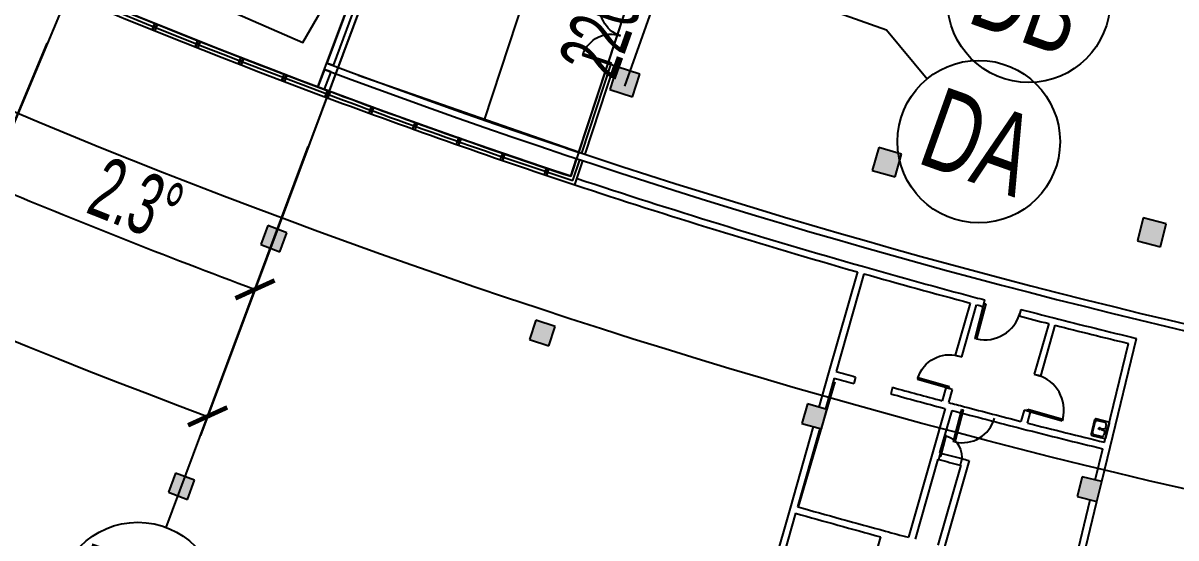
# Model space of a CAD drawing. Extents: x 1962160 to 37842216, y -162679 to 2997677.
# Drawn here: x 37531873 to 37565913, y 2548666 to 2563862 of the extents above; entities that cross this region are included whole.
import ezdxf
from ezdxf.enums import TextEntityAlignment as Align

# ---------------------------------------------------------------- set-up
doc = ezdxf.new("R2010")
doc.units = 0
doc.header["$LTSCALE"] = 1000
doc.layers.get('0').update_dxf_attribs({"color": 8})
doc.layers.get('Defpoints').update_dxf_attribs({"color": 8})
for name, color, linetype in [('#标注', 8, 'Continuous'), ('1-WIN-1', 8, 'Continuous'), ('A-FLOR', 8, 'Continuous'), ('DIM', 8, 'Continuous'), ('PUB_HATCH', 8, 'Continuous'), ('周边建筑', 8, 'Continuous')]:
    doc.layers.add(name, color=color, linetype=linetype)
doc.styles.add('#文字', font='jrs.shx', dxfattribs={"width": 0.7, "bigfont": 'hztxt.shx'})
doc.styles.add('JHZX', font='jrs.shx', dxfattribs={"width": 0.6, "bigfont": 'jhz.shx'})
doc.dimstyles.new('JZBZ-600', dxfattribs={"dimscale": 600, "dimtxt": 3, "dimasz": 1.5, "dimexe": 1, "dimexo": 1, "dimgap": 0.5, "dimtad": 1, "dimdec": 0, "dimdsep": 46, "dimtxsty": 'JHZX', "dimblk1": 'ARCHTICK', "dimblk2": 'ARCHTICK', "dimsah": 1, "dimcen": 0, "dimclrd": 1, "dimclre": 1, "dimclrt": 2, "dimadec": 1, "dimazin": 2, "dimtfac": 1, "dimtdec": 0, "dimtix": 1, "dimtmove": 0, "dimatfit": 3, "dimfxl": 1, "dimtolj": 1, "dimlwd": -1, "dimlwe": -1, "dimarcsym": 1})

# ---------------------------------------------------------------- blocks, each defined once
blk = doc.blocks.new('幕墙分隔')
blk.add_line((-39.99999999976717, -100.0000000000582), (39.99999999976717, 100.0000000000582))
blk.add_lwpolyline([(-40, 100.0000000000582), (39.99999999976717, 100.0000000000582), (40.00000000023283, -99.99999999970896), (-39.99999999976717, -100.0000000000582)], close=True)
blk = doc.blocks.new('$DorLib2D$00000001')
for p, q in [((0.45, 0.9750000000000001), (0.5000000000000002, 0.9750000000000001)), ((0.45, 0), (0.45, 0.9750000000000001)), ((0.5, 0), (0.5, 0.9750000000000001)), ((0.5, 0), (0.45, 0))]:
    blk.add_line(p, q)
blk.add_arc((0.475, 0), 0.975, 91.4692835813538, 180)
blk = doc.blocks.new('$plan$00002762')
for p, q in [((-218.7591346023837, -357.9545454548206), (-218.7591346022673, -143.1818181821145)), ((-156.2565247159218, -81.81818181858398), (-27.77893772721291, -81.81818181835115)), ((-31.25130494334735, -40.90909090940841), (31.25130494311452, -40.90909090940841)), ((-31.25130494323093, -61.36363636399619), (-10.41710164782126, -184.0909090910573)), ((-10.41710164782126, -184.0909090910573), (10.41710164770484, -184.0909090912901)), ((10.41710164770484, -184.0909090912901), (31.25130494311452, -61.36363636376336)), ((27.77893772721291, -81.81818181858398), (156.2565247158054, -81.81818181835115)), ((218.7591346022673, -143.1818181821145), (218.7591346022673, -357.9545454548206)), ((156.2565247158054, -419.318181818584), (-156.2565247159218, -419.3181818183511))]:
    blk.add_line(p, q)
blk.add_lwpolyline([(-218.7591346025001, -2.328306436538696e-10, 0.1965289255805775), (-240.8676482752198, -8.996814004611224, 0.2012572130186003), (-250.0104395456146, -30.68181818211451), (-250.0104395454982, -419.3181818183511, 0.2021909496064408), (-240.8676482753363, -441.0031859960873, 0.1955972094349183), (-218.759134602733, -450.0000000002328), (218.7591346025001, -450.0000000004657, 0.1956785781917385), (240.8676482751034, -441.0031859958544, 0.2021093778336024), (250.0104395453818, -419.3181818183511), (250.0104395453818, -30.68181818258017, 0.2021909496034358), (240.8676482751034, -8.996814004611224, 0.1955972094408), (218.7591346025001, -4.656612873077393e-10)], format="xyb", close=True)
for centre, major_axis, ratio, start_param, end_param in [((-156.2565247160383, -143.1818181821145), (-62.50260988636364, 1.478063467432753e-10), 0.9817771845879976, -1.570796326792575, 2.408517829621815e-12), ((-52.08550823864061, -51.13636363646947), (20.83420329545333, 1.202716659823704e-10), 0.9817771845880399, 3.14159265351535, 9.424777960694936), ((0, -245.4545454550534), (31.25130494318, 1.304740007577503e-10), 0.9817771845880547, 3.141592653554089, 9.424777960733675), ((52.0855082385242, -51.13636363646947), (20.83420329545333, 1.202716659823704e-10), 0.9817771845880399, 3.14159265351535, 9.424777960694936), ((156.2565247158054, -143.1818181821145), (62.50260988636363, 1.478080815391901e-10), 0.9817771845879976, -2.40873987422674e-12, 1.570796326792575), ((-156.2565247160383, -357.9545454548206), (62.50260988636363, 1.478080815391901e-10), 0.9817771845879976, 3.141592653587384, 4.712388980382368), ((156.2565247159218, -357.9545454548206), (-62.50260988636364, 1.478063467432753e-10), 0.9817771845879976, 1.570796326797218, 3.141592653592202)]:
    blk.add_ellipse(centre, major_axis=major_axis, ratio=ratio, start_param=start_param, end_param=end_param)
blk = doc.blocks.new('$DorLib2D$00000002')
at = {"layer": '1-WIN-1'}
for p, q in [((-0.5000000000002274, 1.70530256582424e-13), (-0.5, 0.4875000000000114)), ((-0.4750000000001364, 0.4875000000002387), (-0.5, 0.4875000000000114)), ((-0.4750000000001364, 1.70530256582424e-13), (-0.4750000000001364, 0.4875000000002387)), ((0.4749999999999091, 5.684341886080801e-14), (0.4749999999999091, 0.4875000000001251)), ((0.4749999999999091, 0.4875000000001251), (0.4999999999997726, 0.4875000000001251)), ((0.5, -5.684341886080801e-14), (0.4999999999997726, 0.4875000000001251)), ((-0.5000000000002274, 1.70530256582424e-13), (-0.4750000000001364, 1.70530256582424e-13)), ((0.5, -5.684341886080801e-14), (0.4749999999999091, 5.684341886080801e-14))]:
    blk.add_line(p, q, dxfattribs=at)
for centre, start, end in [((-0.4875000000001819, 5.684341886080801e-14), 0, 88.53071642340379), ((0.4874999999999545, 5.684341886080801e-14), 91.46928357659621, 180)]:
    blk.add_arc(centre, 0.4875, start, end, dxfattribs=at)
blk = doc.blocks.new('15')
at = {"layer": 'PUB_HATCH'}
for points in [[(34451556.82452227, 3970421.318616117), (34451773.13641833, 3971087.058177524), (34451107.39685693, 3971303.370073586), (34450891.08496086, 3970637.63051218)], [(34459309.23262645, 3968054.450603919), (34459502.17877553, 3968727.333791076), (34458829.29558837, 3968920.279940148), (34458636.3494393, 3968247.396752991)], [(34467149.06532586, 3965995.366388168), (34467318.41065279, 3966674.573396562), (34466639.20364439, 3966843.918723482), (34466469.85831747, 3966164.711715088)], [(34441144.75244691, 3965846.880622609), (34441354.46066841, 3966409.039374062), (34440792.30191696, 3966618.747595562), (34440582.59369546, 3966056.588844109)], [(34449087.81842255, 3963073.688991064), (34449275.17334464, 3963643.687353489), (34448705.17498222, 3963831.042275582), (34448517.82006013, 3963261.043913158)], [(34457134.15747318, 3960616.19161695), (34457298.86866065, 3961193.140682919), (34456721.91959468, 3961357.851870389), (34456557.20840722, 3960780.90280442)], [(34438418.54556741, 3958538.816853719), (34438628.25378891, 3959100.975605173), (34438066.09503746, 3959310.683826672), (34437856.38681596, 3958748.52507522)], [(34465271.23270332, 3958478.220179535), (34465413.04024051, 3959061.221570954), (34464830.03884909, 3959203.029108142), (34464688.2313119, 3958620.027716723)]]:
    blk.add_hatch(color=256, dxfattribs=at).paths.add_polyline_path(points)
at = {"layer": '周边建筑'}
for p, q in [((34442265.94280795, 3970712.149929672), (34447767.52590301, 3985460.08428155)), ((34450136.68091032, 3978754.352534144), (34447172.4578097, 3969736.164346348)), ((34444520.25749264, 3976755.225968652), (34442527.9941958, 3971414.623490084)), ((34444707.64374312, 3976685.323228152), (34442715.38044628, 3971344.720749584)), ((34442458.17561673, 3971227.462848737), (34442265.94280795, 3970712.149929672)), ((34442645.56186721, 3971157.560108237), (34442458.17561673, 3971227.462848737)), ((34442715.38044628, 3971344.720749584), (34442527.9941958, 3971414.623490084)), ((34450824.11573533, 3971398.458184386), (34449965.19284359, 3968785.31874915)), ((34450060.19256864, 3968754.092922665), (34450919.11545625, 3971367.232342736)), ((34450155.1922937, 3968722.867096181), (34451014.11518399, 3971336.006531892)), ((34451014.11518399, 3971336.006531892), (34450824.11573533, 3971398.458184386)), ((34451107.39685693, 3971303.370073586), (34450891.08496086, 3970637.63051218)), ((34451773.13641833, 3971087.058177524), (34451107.39685693, 3971303.370073586)), ((34442645.56186721, 3971157.560108237), (34442453.24510116, 3970642.022127339)), ((34451556.82452227, 3970421.318616117), (34451773.13641833, 3971087.058177524)), ((34450891.08496086, 3970637.63051218), (34451556.82452227, 3970421.318616117)), ((34458829.29558837, 3968920.279940148), (34458636.3494393, 3968247.396752991)), ((34459502.17877553, 3968727.333791076), (34458829.29558837, 3968920.279940148)), ((34449731.31604223, 3968073.784921954), (34449902.7487132, 3968595.342185304)), ((34449794.99982378, 3967947.285203393), (34449997.74843825, 3968564.116358819)), ((34449858.69867919, 3967820.831344708), (34450092.7481633, 3968532.890532335)), ((34449902.7487132, 3968595.342185304), (34450092.7481633, 3968532.890532335)), ((34449965.19284359, 3968785.31874915), (34450155.1922937, 3968722.867096181)), ((34459309.23262645, 3968054.450603919), (34459502.17877553, 3968727.333791076)), ((34458636.3494393, 3968247.396752991), (34459309.23262645, 3968054.450603919)), ((34466639.20364439, 3966843.918723482), (34466469.85831747, 3966164.711715088)), ((34467318.41065279, 3966674.573396562), (34466639.20364439, 3966843.918723482)), ((34440792.30191696, 3966618.747595562), (34440582.59369546, 3966056.588844109)), ((34441354.46066841, 3966409.039374062), (34440792.30191696, 3966618.747595562)), ((34441144.75244691, 3965846.880622609), (34441354.46066841, 3966409.039374062)), ((34467149.06532586, 3965995.366388168), (34467318.41065279, 3966674.573396562)), ((34466469.85831747, 3966164.711715088), (34467149.06532586, 3965995.366388168)), ((34440582.59369546, 3966056.588844109), (34441144.75244691, 3965846.880622609)), ((34458197.71601561, 3965252.343835266), (34457346.72900961, 3962271.483441443)), ((34458390.07204936, 3965197.579092769), (34457566.52312233, 3962312.82954707)), ((34461909.67986275, 3964230.592695978), (34461960.46340756, 3964424.0385814)), ((34461523.24480461, 3964333.528136027), (34461084.37755417, 3962796.252018694)), ((34461276.69405965, 3962741.348794263), (34461716.51010475, 3964281.948396493)), ((34463024.41206673, 3964144.730059023), (34462973.62852191, 3963951.284173607)), ((34448705.17498222, 3963831.042275582), (34448517.82006013, 3963261.043913158)), ((34449275.17334464, 3963643.687353489), (34448705.17498222, 3963831.042275582)), ((34463845.90912482, 3963726.763617592), (34463419.62716543, 3962233.571594262)), ((34449087.81842255, 3963073.688991064), (34449275.17334464, 3963643.687353489)), ((34463611.94366455, 3962178.668371645), (34464039.80737393, 3963677.400988935)), ((34448517.82006013, 3963261.043913158), (34449087.81842255, 3963073.688991064)), ((34465488.60841795, 3960226.394617274), (34466197.64618128, 3963141.401892526)), ((34465659.32414959, 3960082.026473496), (34466439.29413659, 3963288.651429432)), ((34461084.37755417, 3962796.252018694), (34461276.69405965, 3962741.348794263)), ((34456458.9337709, 3958313.260131198), (34457539.27964132, 3962008.699634704)), ((34457346.72900961, 3962271.483441444), (34457058.47245906, 3961261.770563193)), ((34457511.61986112, 3962120.512912756), (34457250.78881221, 3961206.866834654)), ((34458143.12764017, 3962149.838860181), (34458088.99760419, 3961957.303307091)), ((34463419.62716543, 3962233.571594262), (34463611.94366455, 3962178.668371645)), ((34459235.22488052, 3961845.961175069), (34459182.12829354, 3961653.138063249)), ((34460809.86144537, 3961834.669538114), (34460699.58188543, 3961448.379295519)), ((34461002.17795086, 3961779.766313683), (34460809.86144537, 3961834.669538114)), ((34460892.83371391, 3961396.752367117), (34461002.17795086, 3961779.766313683)), ((34456721.91959468, 3961357.851870389), (34456557.20840722, 3960780.90280442)), ((34457298.86866065, 3961193.140682919), (34456721.91959468, 3961357.851870389)), ((34457134.15747318, 3960616.19161695), (34457298.86866065, 3961193.140682919)), ((34460789.60447939, 3961217.296871474), (34460405.70212462, 3959872.553277989)), ((34460982.89437024, 3961165.803268979), (34460625.96466899, 3959915.540218732)), ((34463117.65944521, 3961175.830863746), (34463022.03507414, 3960840.875219945)), ((34463309.97594434, 3961120.927641128), (34463117.65944521, 3961175.830863746)), ((34463215.91085292, 3960791.433881613), (34463309.97594434, 3961120.927641128)), ((34456893.76278513, 3960684.821060654), (34456207.48686845, 3958280.915132419)), ((34457086.07914031, 3960629.917331538), (34456427.28046677, 3958322.259436201)), ((34456557.20840722, 3960780.90280442), (34457134.15747318, 3960616.19161695)), ((34465216.80526508, 3959108.953183028), (34465441.33923381, 3960032.060799245)), ((34465411.13906933, 3959061.68400224), (34465659.32414959, 3960082.026473496)), ((34460405.70212462, 3959872.553277989), (34459705.10735317, 3957418.490887404)), ((34460571.05247092, 3959723.192280128), (34459898.37939683, 3957366.934769259)), ((34460603.87239617, 3959714.463765385), (34460654.96564341, 3959907.82760186)), ((34461496.38118002, 3959685.962745503), (34460768.73449322, 3957137.142171194)), ((34461283.39738007, 3959741.774741731), (34461232.30413283, 3959548.410905254)), ((34438066.09503746, 3959310.683826672), (34437856.38681596, 3958748.52507522)), ((34438628.25378891, 3959100.975605173), (34438066.09503746, 3959310.683826672)), ((34461247.94919126, 3959544.303110027), (34460575.23302413, 3957187.894651688)), ((34438418.54556741, 3958538.816853719), (34438628.25378891, 3959100.975605173)), ((34464830.03884909, 3959203.029108142), (34464688.2313119, 3958620.027716723)), ((34465413.04024051, 3959061.221570954), (34464830.03884909, 3959203.029108142)), ((34465271.23270332, 3958478.220179535), (34465413.04024051, 3959061.221570954)), ((34437856.38681596, 3958748.52507522), (34438418.54556741, 3958538.816853719)), ((34464688.2313119, 3958620.027716723), (34465271.23270332, 3958478.220179535)), ((34456207.48686845, 3958280.915132419), (34455466.28196935, 3955684.602483884)), ((34464507.77284893, 3956193.967901147), (34465074.99772524, 3958525.951791525)), ((34464678.48828287, 3956049.598533471), (34465269.33151992, 3958478.682613062)), ((34456372.37720703, 3958129.942807012), (34455631.1278258, 3955533.474345303)), ((34458877.62089753, 3957434.167583897), (34458672.10162552, 3956714.269096836))]:
    blk.add_line(p, q, dxfattribs=at)
for points in [[(34359992.11660529, 4017302.949126642), (34327804.89124851, 3985497.455937146, 0.4129759503049449), (34327775.24891686, 3981828.400454395, 0.1494418678029234), (34462605.55885959, 3908362.281586812, 0.4147260606000924), (34465679.79346514, 3910394.302898092), (34474630.62973479, 3954750.458055043, 0.4131228733560754), (34472605.79338679, 3957811.450065851, -0.1495092029449499), (34363678.34311313, 4017271.518329401, 0.4157145913370236), (34359992.11660673, 4017302.949128066)], [(34364787.7585504, 4016145.646122517, 0.4135317777718963), (34361115.12866861, 4016163.278603445), (34330350.8070454, 3985763.813877287, 0.4147813061863365), (34330332.41864164, 3982083.343291028, 0.1704916733923174), (34485713.0302125, 3906701.947371353, 0.4125640170375961), (34488589.92230238, 3908973.433014254), (34498066.25026848, 3987461.103279992, 1.469013519981978), (34452166.30266599, 3975481.853364326), (34449731.31604223, 3968073.784921957, -0.06531639655491227), (34400997.70607769, 3991683.325158094, 0.08934789544916616), (34393138.5508233, 3995037.334856166), (34392607.83259175, 3995158.882407849, -0.1125361045485018), (34383038.20091584, 3999772.941151016, -0.0289167358602449), (34364787.7585504, 4016145.646122518)]]:
    blk.add_lwpolyline(points, format="xyb", close=True, dxfattribs=at)
blk.add_lwpolyline([(34442527.99419579, 3971414.623490085), (34447767.52590301, 3985460.08428155, 0.1081840140817776), (34452166.30266599, 3975481.853364326), (34449965.51088676, 3968786.286346073), (34443453.90061624, 3971050.929654668)], format="xyb", dxfattribs=at)
blk.add_lwpolyline([(34413385.49577685, 3984430.492244886), (34441825.20092834, 3972023.786279699), (34444452.14985121, 3976567.325064167)], dxfattribs=at)
for centre, radius, start, end in [((34515345.04317003, 4165611.784588606), 208150.0000000004, 236.6775110388511, 249.542426144218), ((34515345.04316859, 4165611.784587234), 208349.9999980119, 238.7261104509191, 249.4736436284016), ((34515345.04316859, 4165611.784587252), 208249.9999980269, 238.726229298593, 249.4736436284035), ((34515345.0431686, 4165611.784587278), 208149.9999980471, 238.726348260463, 249.4736436284035), ((34515345.04317003, 4165611.784588606), 260600.0000000004, 224.7692605375544, 263.4709545462032), ((34515345.04317003, 4165611.784588606), 207600.0000000004, 249.4458292981427, 264.2748716586792), ((34515345.04317003, 4165611.784588606), 207400.0000000004, 249.4457358401845, 264.2759897005522), ((34515345.04316762, 4165611.784584437), 208249.9999950505, 249.4736436283814, 251.6533050782542), ((34515345.04316761, 4165611.784584397), 208149.9999950156, 249.4736436283799, 251.6257060695928), ((34515345.04316761, 4165611.784584431), 208349.9999950435, 249.4736436283848, 251.6808775589264), ((34515345.0431719, 4165611.784594112), 207400.0000058152, 250.8100501993248, 251.6388719485468), ((34515345.04317258, 4165611.784599978), 208350.0000113645, 251.6808775589707, 254.0805770720221), ((34515345.04317258, 4165611.784600101), 208150.0000114797, 251.6807586583887, 254.1080966500625), ((34515345.04318101, 4165611.784632178), 208150.0000446346, 254.1080966502472, 255.0573437841638), ((34515345.04318096, 4165611.784632474), 208350.0000449078, 254.1355766369862, 255.0293645564018), ((34515345.04319474, 4165611.78468925), 208150.0001033164, 255.0573437845626, 255.1391935076824), ((34515345.04319556, 4165611.784689175), 208350.0001034584, 255.0843723190377, 255.1393388346615), ((34515345.04319523, 4165611.784689253), 208150.0001034474, 255.441982029161, 255.7178117667143), ((34515345.0431955, 4165611.784689276), 208350.0001035331, 255.4418367018893, 255.6895307863865), ((34515345.04311911, 4165611.784388448), 208149.9997931631, 255.7178117665939, 256.4110678156037), ((34515345.04311911, 4165611.784388332), 208349.9997930466, 255.7445531569824, 256.3559894882601), ((34515345.04243653, 4165611.782000517), 211549.9973096983, 254.1345365947756, 254.297040002301), ((34515345.04243666, 4165611.782000544), 211349.9973097641, 254.1346006746455, 254.29704000227), ((34515345.04312725, 4165611.78443435), 211549.9998396357, 254.6043491650326, 255.0418909554812), ((34515345.04312729, 4165611.784434994), 211349.9998402669, 254.6043491650655, 255.015700496885), ((34515345.02421277, 4165611.713537782), 211349.9264633425, 255.069927228146, 255.1999320564207), ((34515345.02421286, 4165611.71352849), 211549.9264543839, 255.0423521279277, 255.0554348412902), ((34515345.0432068, 4165611.784734597), 211550.0001502456, 255.1096109593997, 255.692778033175), ((34515345.04320685, 4165611.784734088), 211350.0001497601, 255.1999320317396, 255.6664912491535), ((34515345.0432149, 4165611.784773836), 211550.0001902674, 255.6927780336758, 256.3555816564561), ((34515345.04321488, 4165611.784773688), 211350.0001901197, 255.7207319726711, 256.3556067840939), ((34515345.04345581, 4165611.785619951), 213050.0010698506, 255.1022682801693, 255.1114013909813), ((34515345.04344171, 4165611.78561986), 213050.0010661377, 255.1114013945927, 255.2862067030256), ((34515345.04343528, 4165611.785623488), 212850.0010679946, 255.103241328727, 255.1113192704454), ((34515345.04344159, 4165611.785621162), 212850.0010673658, 255.1113192686904, 255.2862888291684), ((34515345.04344084, 4165611.785620742), 212850.0010667701, 255.2862888293814, 255.3455564117771), ((34515345.04343232, 4165611.785618894), 213050.0010628217, 255.2862067053541, 255.2905567597224), ((34515345.04318, 4165611.784629388), 215500.0000416463, 254.1332953895995, 254.8508077283675), ((34515345.04317998, 4165611.784629663), 215700.0000419036, 254.1332337528794, 254.8238863964715), ((34515345.04314661, 4165611.784505964), 215499.9999137844, 254.8508077283597, 255.0373123157647)]:
    blk.add_arc(centre, radius, start, end, dxfattribs=at)
for p in [(34437448.79898223, 3972479.090184054), (34438721.38115678, 3971970.681179479), (34439997.28132676, 3971470.657316891), (34441276.44424251, 3970979.04024857), (34443844.33661198, 3970021.11129983), (34445132.95487212, 3969554.840899164), (34446424.61349048, 3969097.060252425), (34447719.25653502, 3968647.789182655), (34449016.82794446, 3968207.047144411)]:
    blk.add_point(p, dxfattribs=at)
at = {"layer": '周边建筑', "zscale": 200}
for name, p, xscale, yscale, rotation in [('$DorLib2D$00000002', (34451200.14789619, 3972222.22987477), -1800, 1800, 71.8046231605687), ('$DorLib2D$00000001', (34462467.0459647, 3964187.66137734), -1100, -1100, 345.2905877683663), ('$DorLib2D$00000001', (34461043.27775219, 3962288.009170375), 1000, -1000, 254.0668201905688), ('$DorLib2D$00000001', (34463364.80155635, 3961677.249621348), 1100, 1100, 254.0668201905873), ('$DorLib2D$00000001', (34461757.76725908, 3961065.319548713), -1000, -1000, 345.319522238804), ('$DorLib2D$00000001', (34460943.63488811, 3959728.119253506), -650, 650, 345.1988040488524)]:
    blk.add_blockref(name, p, dxfattribs=dict(at, xscale=xscale, yscale=yscale, rotation=rotation))
at = {"layer": '周边建筑'}
for name, p, rotation in [('幕墙分隔', (34437448.7989788, 3972479.090181014), 158.0342904135721), ('幕墙分隔', (34438721.38115334, 3971970.681176439), 158.4110511762144), ('幕墙分隔', (34439997.28132332, 3971470.657313851), 158.7881180738063), ('幕墙分隔', (34441276.44423907, 3970979.040245529), 159.1653923373833), ('幕墙分隔', (34442558.81451864, 3970495.851256369), 159.5424256601528), ('$plan$00002762', (34465586.47413674, 3960569.201468606), 256.3290388612265)]:
    blk.add_blockref(name, p, dxfattribs=dict(at, rotation=rotation))
for p, xscale, rotation in [((34443844.33661258, 3970021.11129528), -1, 159.9194599051656), ((34445132.95487273, 3969554.840894614), -0.9999999999999996, 160.2967341687425), ((34446424.61349108, 3969097.060247875), -0.9999999999999993, 160.6738010663343), ((34447719.25653563, 3968647.789178105), -1, 161.0505618289767), ((34449016.82794508, 3968207.04713986), -0.9999999999999997, 161.42759360313)]:
    blk.add_blockref('幕墙分隔', p, dxfattribs=dict(at, xscale=xscale, rotation=rotation))
blk = doc.blocks.new('A$C06ac024f')
at = {"layer": '周边建筑'}
blk.add_blockref('15', (-34515346.51224016, -4165614.464939157), dxfattribs=at)
blk = doc.blocks.new('_ARCHTICK')
at = {"const_width": 0.15}
blk.add_lwpolyline([(-0.5, -0.5), (0.5, 0.5)], dxfattribs=at)
blk = doc.blocks.new('*D30')
at = {"layer": '#标注', "color": 1, "transparency": 16777216}
for p, q in [((36695076.12918851, 2735103.084728535), (36689796.89526293, 2723772.426113296)), ((36702388.13623953, 2731870.346743951), (36697560.26714521, 2720340.133584423))]:
    blk.add_line(p, q, dxfattribs=at)
blk.add_arc((36780598.51155943, 2918657.163268335), 214399.986739642, 245.0180247023293, 247.2802254119687, dxfattribs=at)
at = {"layer": 'Defpoints', "color": 0, "transparency": 16777216}
for p in [(36780598.51155943, 2918657.163268335), (36695329.52906357, 2735646.949144835), (36702619.8708894, 2732423.789651621), (36692615.77370027, 2723141.455068802)]:
    blk.add_point(p, dxfattribs=at)
at = {"layer": '#标注', "color": 1, "transparency": 16777216, "xscale": 900, "yscale": 900, "zscale": 900}
for p, rotation in [((36690050.29513799, 2724316.290529601), 155.0180247023293), ((36697792.00179508, 2720893.576492095), 337.2802254119688)]:
    blk.add_blockref('_ARCHTICK', p, dxfattribs=dict(at, rotation=rotation))
at = {"layer": '#标注', "color": 2, "transparency": 16777216, "insert": (36694389.48467901, 2723664.245371006), "char_height": 1800, "attachment_point": 5, "rotation": 336.14912505715006, "style": 'JHZX'}
blk.add_mtext('\\A1;2.3°', dxfattribs=at)
blk = doc.blocks.new('*D31')
at = {"layer": '#标注', "color": 1, "transparency": 16777216}
for p, q in [((36702388.13623953, 2731870.346743947), (36697560.26714519, 2720340.133584371)), ((36709822.0492541, 2728928.752062902), (36705453.07015672, 2717216.956421582))]:
    blk.add_line(p, q, dxfattribs=at)
blk.add_arc((36780598.51155938, 2918657.163268372), 214399.9867397134, 247.280225411985, 249.5424261213535, dxfattribs=at)
at = {"layer": 'Defpoints', "color": 0, "transparency": 16777216}
for p in [(36780598.51155938, 2918657.163268372), (36702619.87088939, 2732423.789651617), (36710031.75747561, 2729490.910814356), (36700401.85476257, 2719820.922727058)]:
    blk.add_point(p, dxfattribs=at)
at = {"layer": '#标注', "color": 1, "transparency": 16777216, "xscale": 900, "yscale": 900, "zscale": 900}
for p, rotation in [((36697792.00179505, 2720893.576492041), 157.280225411985), ((36705662.77837823, 2717779.115173034), 339.5424261213535)]:
    blk.add_blockref('_ARCHTICK', p, dxfattribs=dict(at, rotation=rotation))
at = {"layer": '#标注', "color": 2, "transparency": 16777216, "insert": (36702153.54751676, 2720413.31856654), "char_height": 1800, "attachment_point": 5, "rotation": 338.4113257666692, "style": 'JHZX'}
blk.add_mtext('\\A1;2.3°', dxfattribs=at)
blk = doc.blocks.new('*D33')
at = {"layer": '#标注', "color": 1, "transparency": 16777216}
for p, q in [((36620746.45035105, 2794342.844410595), (36607722.49268997, 2784214.326747263)), ((36709821.57140478, 2728927.471106052), (36704055.01534672, 2713469.231411852))]:
    blk.add_line(p, q, dxfattribs=at)
blk.add_arc((36780598.51155947, 2918657.163268259), 218399.9867396859, 217.8716196904767, 249.5424261213203, dxfattribs=at)
at = {"layer": 'Defpoints', "color": 0, "transparency": 16777216}
for p in [(36780598.51155947, 2918657.163268259), (36621220.08330814, 2794711.18097131), (36635678.44877037, 2755265.824424677), (36710031.27962628, 2729489.629857505)]:
    blk.add_point(p, dxfattribs=at)
at = {"layer": '#标注', "color": 1, "transparency": 16777216, "xscale": 900, "yscale": 900, "zscale": 900}
for p, rotation in [((36608196.12564705, 2784582.66330798), 127.8716196904767), ((36704264.72356822, 2714031.390163306), 339.5424261213204)]:
    blk.add_blockref('_ARCHTICK', p, dxfattribs=dict(at, rotation=rotation))
at = {"layer": '#标注', "color": 2, "transparency": 16777216, "insert": (36652034.71402183, 2743593.791307066), "char_height": 1800, "attachment_point": 5, "rotation": 323.70702290589804, "style": 'JHZX'}
blk.add_mtext('\\A1;31.7°', dxfattribs=at)
blk = doc.blocks.new('*D113')
at = {"layer": '#标注', "color": 1, "transparency": 16777216}
for p, q in [((36714503.12882609, 2731271.346417794), (36719273.28364526, 2729572.587235864)), ((36718708.05604349, 2729773.877469579), (36717969.99185321, 2727701.376263058)), ((36713765.06463581, 2729198.845211271), (36718535.21945498, 2727500.086029343)), ((36717969.99185321, 2727701.376263058), (36716573.03763124, 2723778.696706716))]:
    blk.add_line(p, q, dxfattribs=at)
at = {"layer": 'Defpoints', "color": 0, "transparency": 16777216}
for p in [(36713937.90122432, 2731472.636651509), (36718708.05604349, 2729773.877469579), (36713199.83703404, 2729400.135444984)]:
    blk.add_point(p, dxfattribs=at)
at = {"layer": '#标注', "color": 1, "transparency": 16777216, "xscale": 900, "yscale": 900, "zscale": 900}
for p, rotation in [((36718708.05604349, 2729773.877469579), 70.39804444153731), ((36717969.99185321, 2727701.376263058), 250.3980444415373)]:
    blk.add_blockref('_ARCHTICK', p, dxfattribs=dict(at, rotation=rotation))
at = {"layer": '#标注', "color": 2, "transparency": 16777216, "insert": (36715990.09186338, 2725718.696250975), "char_height": 1800, "attachment_point": 5, "rotation": 70.39804444153731, "style": 'JHZX'}
blk.add_mtext('\\A1;2200', dxfattribs=at)
blk = doc.blocks.new('*U247')
blk.add_line((-8.960830237663566e-17, -20), (0, 0))
blk.add_circle((0, -24), 4)
at = {"style": 'JHZX', "width": 0.75}
blk.add_attdef('AXES', text='', height=4, dxfattribs=at).set_placement((0, -24), align=Align.MIDDLE_CENTER)
blk = doc.blocks.new('*U246')
blk.add_line((20, 4.898587196589413e-16), (0, 0))
blk.add_circle((24, 0), 4)
at = {"style": 'JHZX', "width": 0.75}
blk.add_attdef('AXES', text='', height=4, dxfattribs=at).set_placement((23.99999999999997, 0), align=Align.MIDDLE_CENTER)
blk = doc.blocks.new('*U250')
blk.add_line((20, 4.898587196589413e-16), (19.99999999999397, -1.636024649087631e-12))
blk.add_circle((24, 0), 4)
at = {"style": 'JHZX', "width": 0.75}
blk.add_attdef('AXES', text='', height=4, dxfattribs=at).set_placement((23.99999999999997, 0), align=Align.MIDDLE_CENTER)
blk = doc.blocks.new('ZW-5001')
at = {"layer": '#标注'}
blk.add_lwpolyline([(36718535.21945498, 2727500.086029344), (36724310.01343044, 2725443.552297972), (36725506.56769144, 2723991.042874896)], dxfattribs=at)
ref = blk.add_blockref('*U246', (36714943.22687794, 2731114.651100524), dxfattribs=dict(at, xscale=600, yscale=600, rotation=340.3978626698391))
ref.add_attrib('AXES', 'DB', dxfattribs={"layer": '0', "height": 2400, "rotation": 340.3978626469882, "style": '#文字', "width": 0.7}).set_placement((36728508.67399423, 2726283.642454802), align=Align.MIDDLE_CENTER)
ref = blk.add_blockref('*U247', (36699530.04699931, 2725044.3816189), dxfattribs=dict(at, xscale=599.9999999999998, yscale=599.9999999999998, rotation=337.2800453172836))
ref.add_attrib('AXES', 'D14', dxfattribs={"layer": '0', "height": 2399.999999999999, "rotation": 337.2800453516257, "style": '#文字', "width": 0.7}).set_placement((36693968.37365197, 2711761.769316442), align=Align.MIDDLE_CENTER)
ref = blk.add_blockref('*U250', (36713467.09916057, 2726969.650549767), dxfattribs=dict(at, xscale=600, yscale=600, zscale=600, rotation=340.3978626698391))
ref.add_attrib('AXES', 'DA', dxfattribs={"layer": '0', "height": 2399.999999999999, "rotation": 340.3978626469882, "style": '#文字', "width": 0.7000000000000002}).set_placement((36727032.54627687, 2722138.641904045), align=Align.MIDDLE_CENTER)
ref = blk.add_blockref('*U247', (36707235.62514726, 2721995.290862485), dxfattribs=dict(at, xscale=599.9999999999999, yscale=599.9999999999999, rotation=339.5422456138256))
ref.add_attrib('AXES', 'D15', dxfattribs={"layer": '0', "height": 2399.999999999999, "rotation": 339.5422455766254, "style": '#文字', "width": 0.7}).set_placement((36702202.58532602, 2708503.496683883), align=Align.MIDDLE_CENTER)
for base, center, p1, p2, picture, middle in [((36635678.44877037, 2755265.824424677), (36780598.51155948, 2918657.16326826), (36621220.08330815, 2794711.180971308), (36710031.27962629, 2729489.629857507), '*D33', (36652034.71402183, 2743593.791307067)), ((36692615.77370027, 2723141.455068802), (36780598.51155943, 2918657.163268336), (36695329.52906357, 2735646.949144833), (36702619.8708894, 2732423.789651619), '*D30', (36694389.48467901, 2723664.245371006)), ((36700401.85476257, 2719820.922727058), (36780598.51155938, 2918657.163268372), (36702619.8708894, 2732423.789651617), (36710031.75747561, 2729490.910814356), '*D31', (36702153.54751676, 2720413.318566538))]:
    dim = blk.add_angular_dim_3p(base=base, center=center, p1=p1, p2=p2, dimstyle='JZBZ-600', dxfattribs=at)
    dim.commit()
    dim.dimension.update_dxf_attribs({"geometry": picture, "text_midpoint": middle})
dim = blk.add_linear_dim(base=(36718708.05604349, 2729773.877469579), p1=(36713199.83703403, 2729400.135444984), p2=(36713937.90122432, 2731472.636651507), angle=70.39804444135859, dimstyle='JZBZ-600', dxfattribs=at)
dim.commit()
dim.dimension.update_dxf_attribs({"geometry": '*D113', "text_midpoint": (36717120.54706693, 2725316.11578355), "dimtype": 129})
blk = doc.blocks.new('FDGFH')
at = {"layer": 'A-FLOR'}
blk.add_blockref('ZW-5001', (-36780598.51155947, -2918657.163268261), dxfattribs=at)

msp = doc.modelspace()

# ---------------------------------------------------------------- block references
at = {"layer": 'DIM', "ltscale": 10}
msp.add_blockref('A$C06ac024f', (37613657.10216346, 2756879.841327364), dxfattribs=at)
at = {"layer": 'DIM'}
msp.add_blockref('FDGFH', (37613657.09676763, 2756879.827155179), dxfattribs=at)

doc.saveas('drawing.dxf')
